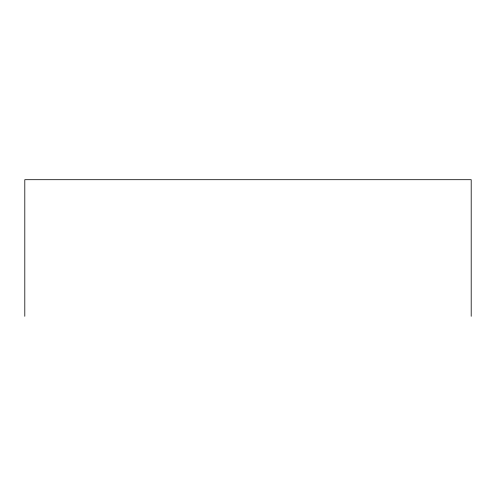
<?xml version="1.0" encoding="UTF-8"?>
<svg xmlns="http://www.w3.org/2000/svg" width="496" height="496" viewBox="0 0 496 496"><rect width="100%" height="100%" fill="white"/><g stroke="black" fill="none" stroke-linecap="round" stroke-linejoin="round"><path stroke-width="0.74" d="M471.2 316.305L471.2 179.695L24.8 179.695L24.8 316.305"/></g></svg>
